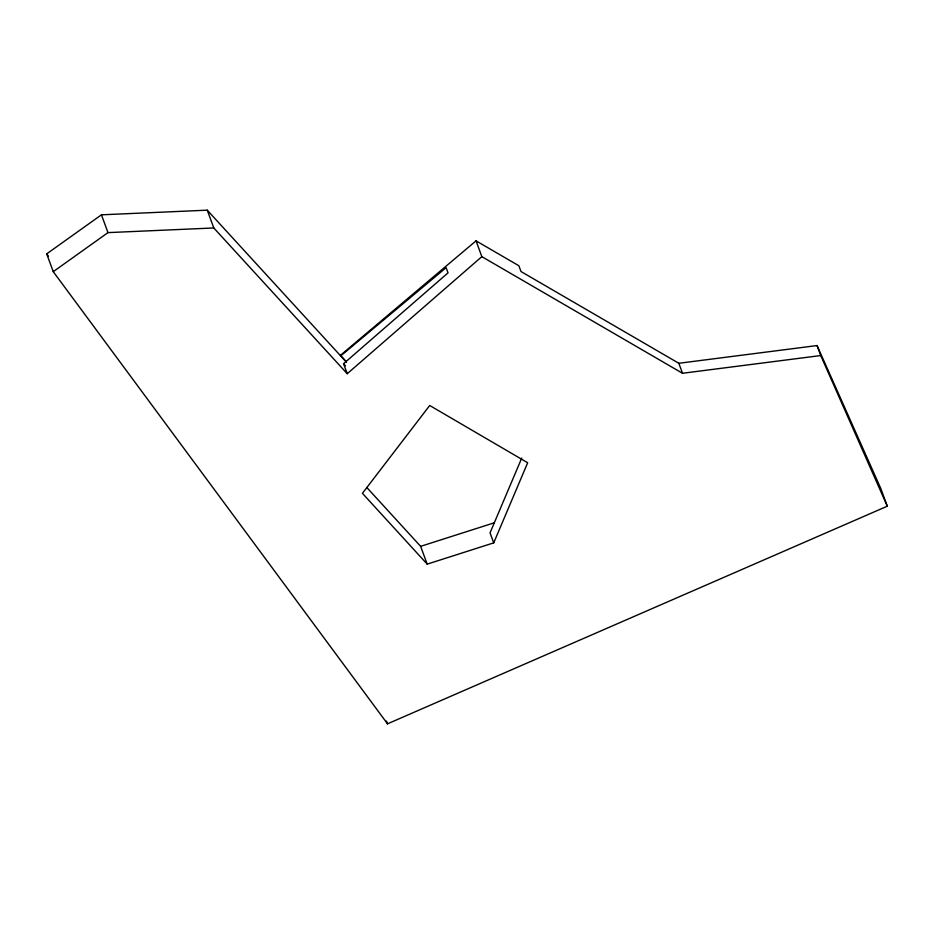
<?xml version="1.0" encoding="UTF-8"?>
<svg xmlns="http://www.w3.org/2000/svg" width="934" height="934" viewBox="0 0 934 934"><rect width="100%" height="100%" fill="white"/><g stroke="black" fill="none" stroke-linecap="round" stroke-linejoin="round"><path stroke-width="1.4" d="M521.732 458.092L490.046 532.859L493.724 542.864L427.188 564.136L362.427 493.327L429.71 405.496L527.675 462.75L493.724 542.864M346.502 362.275L207.255 210.173L101.432 214.82L46.7 253.873L53.25 271.666L387.517 723.827L887.3 506.193L880.75 488.4L817.063 345.557L678.831 363.279L520.997 271.537L518.86 265.735L476.036 240.844L340.466 355.317L346.281 361.668M476.036 240.844L481.839 256.64L347.238 373.717L343.56 363.711L448.028 272.856L446.113 267.661L340.688 355.924M53.25 271.666L107.982 232.624L213.804 227.966L347.238 373.717M366.77 487.455L420.639 546.343L494.109 522.853M481.839 256.64L682.509 373.273L820.741 355.55L887.3 506.193M343.56 363.711L345.498 365.836M46.7 253.873L48.428 256.208M817.063 345.557L820.741 355.55M678.831 363.279L682.509 373.273M420.639 546.343L427.188 564.136M207.255 210.173L213.804 227.966M386.501 721.095L387.517 723.827M101.432 214.82L107.982 232.624"/></g></svg>
